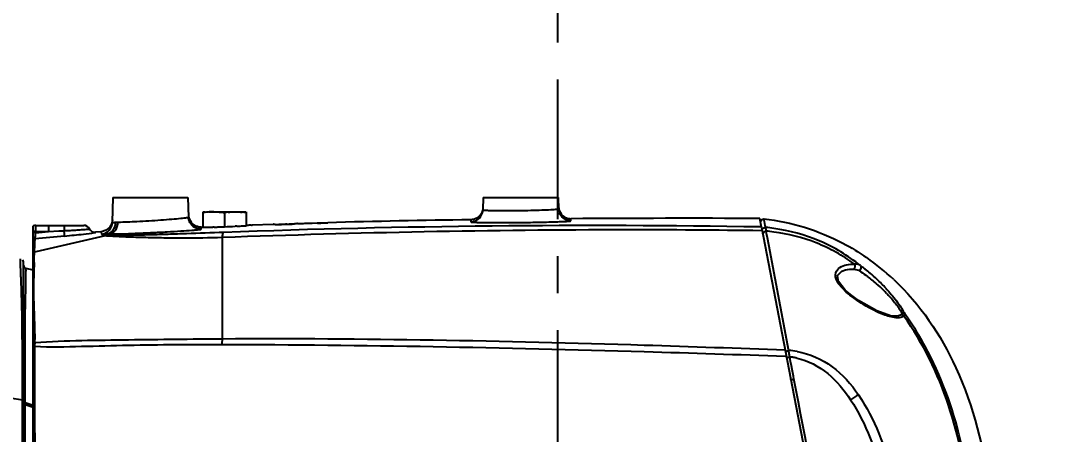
# Model space of a CAD drawing. Header units: millimetres. Extents: x 4086 to 8300, y 123 to 1549.
# Drawn here: x 7749.37 to 7791.01, y 1201.33 to 1218.1 of the extents above; entities that cross this region are included whole.
import ezdxf

# ---------------------------------------------------------------- set-up
doc = ezdxf.new("R2010")
doc.units = ezdxf.units.MM
doc.linetypes.add('CENTER', pattern=[0.6, 0.375, -0.075, 0.075, -0.075])
for name, color, linetype in [('中心线', 7, 'Continuous'), ('外形图', 7, 'Continuous'), ('尺寸标注', 7, 'Continuous'), ('运动范围', 7, 'Continuous')]:
    doc.layers.add(name, color=color, linetype=linetype)
doc.styles.add('思源黑', font='SourceHanSansCN-Normal.ttf')
doc.dimstyles.new('尺寸标注_1_4比例', dxfattribs={"dimtxt": 7, "dimasz": 6, "dimexe": 2, "dimexo": 1.5, "dimgap": 1, "dimtad": 1, "dimdec": 1, "dimlfac": 4, "dimdsep": 46, "dimtxsty": '思源黑', "dimcen": 0.09, "dimadec": 0, "dimazin": 0, "dimtp": 0.01, "dimtm": 0.01, "dimtfac": 1, "dimtdec": 1, "dimtofl": 0, "dimtmove": 0, "dimatfit": 3, "dimfxl": 1, "dimtolj": 1, "dimarcsym": 0})

# ---------------------------------------------------------------- blocks, each defined once
blk = doc.blocks.new('*D783')
at = {"layer": 'Defpoints', "color": 0}
for p in [(7771.133, 1293.717), (7771.133, 1215.714), (7686.133, 1211.346)]:
    blk.add_point(p, dxfattribs=at)
at = {"layer": '尺寸标注', "color": 0, "lineweight": -2}
for p, q in [((7686.133, 1212.846), (7686.133, 1295.717)), ((7771.133, 1217.214), (7771.133, 1295.717)), ((7692.133, 1293.717), (7765.133, 1293.717))]:
    blk.add_line(p, q, dxfattribs=at)
at = {"layer": '尺寸标注', "color": 0}
for points in [[(7692.133, 1294.717), (7692.133, 1292.717), (7686.133, 1293.717)], [(7765.133, 1292.717), (7765.133, 1294.717), (7771.133, 1293.717)]]:
    blk.add_solid(points, dxfattribs=at)
at = {"layer": '尺寸标注', "color": 0, "insert": (7728.049, 1298.346), "char_height": 7, "attachment_point": 5, "style": '思源黑'}
blk.add_mtext('\\A1;340', dxfattribs=at)
blk = doc.blocks.new('*D793')
at = {"layer": 'Defpoints', "color": 0}
for p in [(7771.133, 1271.641), (7552.914, 959.632), (7712.796, 959.632)]:
    blk.add_point(p, dxfattribs=at)
at = {"layer": '尺寸标注', "color": 0, "lineweight": -2}
for p, q in [((7769.633, 1271.641), (7550.914, 1271.641)), ((7552.914, 1265.641), (7552.914, 965.632)), ((7711.296, 959.632), (7550.914, 959.632))]:
    blk.add_line(p, q, dxfattribs=at)
at = {"layer": '尺寸标注', "color": 0}
for points in [[(7553.914, 1265.641), (7551.914, 1265.641), (7552.914, 1271.641)], [(7551.914, 965.632), (7553.914, 965.632), (7552.914, 959.632)]]:
    blk.add_solid(points, dxfattribs=at)
at = {"layer": '尺寸标注', "color": 0, "insert": (7548.289, 1115.636), "char_height": 7, "attachment_point": 5, "rotation": 90, "style": '思源黑'}
blk.add_mtext('\\A1;1248', dxfattribs=at)

msp = doc.modelspace()

# ---------------------------------------------------------------- linework, layer by layer
at = {"layer": '中心线', "linetype": 'CENTER', "ltscale": 20}
msp.add_line((7771.1327, 1186.0546), (7771.1327, 1215.7139), dxfattribs=at)
at = {"layer": '外形图'}
for p, q in [((7753.1131, 1210.9296), (7753.0869, 1209.9311)), ((7753.1131, 1210.9296), (7756.1523, 1210.9296)), ((7756.1523, 1210.9296), (7756.173, 1210.1391)), ((7768.1131, 1210.9296), (7768.1001, 1210.4358)), ((7768.1131, 1210.9296), (7771.1523, 1210.9296)), ((7771.1523, 1210.9296), (7771.1642, 1210.4781)), ((7756.7577, 1210.3512), (7756.7577, 1210.3328)), ((7756.7577, 1210.33), (7756.7577, 1209.7296)), ((7756.7707, 1210.3546), (7756.8499, 1210.3546)), ((7756.9953, 1210.3546), (7758.4947, 1210.3546)), ((7757.6327, 1210.3183), (7757.6327, 1209.7296)), ((7758.5077, 1210.3512), (7758.5077, 1210.3328)), ((7758.5077, 1210.33), (7758.5077, 1209.7918)), ((7749.8827, 1189.0946), (7749.8827, 1209.7811)), ((7749.9827, 1209.5099), (7749.9827, 1209.8046)), ((7749.9827, 1209.8046), (7751.9338, 1209.8046)), ((7750.502, 1209.8046), (7750.502, 1209.5589)), ((7757.2201, 1209.7346), (7757.1601, 1209.7329)), ((7758.1259, 1209.7699), (7758.0585, 1209.7666)), ((7758.7577, 1209.8205), (7759.6103, 1209.8489)), ((7760.155, 1209.8521), (7760.1011, 1209.8504)), ((7760.5934, 1209.8795), (7760.6505, 1209.8812)), ((7760.6505, 1209.8812), (7760.7655, 1209.8846)), ((7760.7655, 1209.8712), (7760.7655, 1209.8846)), ((7760.9828, 1209.8909), (7761.1152, 1209.8947)), ((7760.9828, 1209.8909), (7760.9828, 1209.8776)), ((7761.1152, 1209.8947), (7761.1819, 1209.8966)), ((7761.1819, 1209.8834), (7761.1819, 1209.8966)), ((7761.3895, 1209.8893), (7761.1819, 1209.8834)), ((7761.3992, 1209.8939), (7761.5362, 1209.8977)), ((7761.3992, 1209.8966), (7761.3992, 1209.8939)), ((7761.5362, 1209.8977), (7761.8142, 1209.9053)), ((7761.8142, 1209.9053), (7761.8142, 1209.9011)), ((7767.6096, 1210.0322), (7767.6076, 1209.9491)), ((7779.3863, 1209.7383), (7779.3199, 1210.0844)), ((7779.3863, 1209.7383), (7779.3486, 1209.739)), ((7779.3863, 1209.7383), (7782.0008, 1196.1233)), ((7779.4885, 1210.0623), (7779.4875, 1210.068)), ((7779.4978, 1210.0128), (7779.4885, 1210.0623)), ((7779.5083, 1209.9579), (7779.4978, 1210.0128)), ((7779.5376, 1209.8062), (7779.5083, 1209.9579)), ((7779.5454, 1209.7658), (7779.5376, 1209.8062)), ((7779.5539, 1209.7218), (7779.5454, 1209.7658)), ((7779.5543, 1209.7182), (7779.5539, 1209.7218)), ((7749.9609, 1209.2503), (7749.9614, 1209.2614)), ((7749.9787, 1209.4622), (7749.9807, 1209.4859)), ((7749.9807, 1209.4859), (7749.9827, 1209.5099)), ((7749.9827, 1209.5589), (7750.502, 1209.5589)), ((7750.502, 1209.5589), (7750.9238, 1209.5785)), ((7750.9238, 1209.5785), (7751.1354, 1209.5883)), ((7751.1354, 1209.5883), (7751.2048, 1209.5923)), ((7752.6349, 1209.5455), (7752.4058, 1209.5247)), ((7752.6349, 1209.5455), (7752.6467, 1209.448)), ((7752.8166, 1209.4003), (7752.8471, 1209.4503)), ((7754.5149, 1209.505), (7754.6291, 1209.5102)), ((7754.6291, 1209.5102), (7754.7441, 1209.5156)), ((7757.5484, 1205.1974), (7757.5466, 1209.3125)), ((7779.4154, 1209.5868), (7779.3845, 1209.5872)), ((7779.5922, 1209.4789), (7779.5744, 1209.5727)), ((7779.6261, 1209.2998), (7779.5922, 1209.4789)), ((7779.6801, 1209.0145), (7779.6261, 1209.2998)), ((7749.9379, 1208.8212), (7749.9427, 1208.9099)), ((7749.9427, 1208.9099), (7749.9544, 1209.1237)), ((7749.9544, 1209.1237), (7749.9609, 1209.2503)), ((7780.4134, 1205.1442), (7779.6801, 1209.0145)), ((7749.3704, 1208.4304), (7749.3701, 1208.4538)), ((7749.3733, 1208.3168), (7749.3704, 1208.4304)), ((7749.9321, 1208.7083), (7749.9328, 1208.7265)), ((7749.9328, 1208.7265), (7749.9379, 1208.8212)), ((7749.9328, 1208.7265), (7749.9985, 1208.7417)), ((7749.3862, 1207.8085), (7749.3733, 1208.3168)), ((7749.4952, 1208.3293), (7749.463, 1208.4131)), ((7749.4952, 1200.0435), (7749.4952, 1208.3293)), ((7749.8827, 1207.9883), (7749.5927, 1208.0537)), ((7783.3934, 1208.1742), (7783.4085, 1208.1637)), ((7782.99, 1206.9974), (7782.7762, 1207.1843)), ((7783.3224, 1206.7544), (7782.99, 1206.9973)), ((7780.484, 1204.7702), (7780.4134, 1205.1442)), ((7780.4905, 1204.7361), (7780.484, 1204.7702)), ((7780.4979, 1204.6862), (7780.4905, 1204.7361)), ((7780.5055, 1204.6348), (7780.4979, 1204.6862)), ((7780.3947, 1204.4873), (7780.3553, 1204.4887)), ((7780.565, 1204.2853), (7780.5288, 1204.4739)), ((7780.598, 1204.1136), (7780.565, 1204.2853)), ((7780.628, 1203.9582), (7780.598, 1204.1136)), ((7780.6791, 1203.6928), (7780.628, 1203.9582)), ((7780.7007, 1203.5809), (7780.6791, 1203.6928)), ((7749.4494, 1202.7283), (7749.4493, 1203.0374)), ((7749.5542, 1203.1575), (7749.5538, 1203.2161)), ((7749.4461, 1202.708), (7749.446, 1202.7289)), ((7749.4466, 1202.5484), (7749.4461, 1202.708)), ((7749.5561, 1202.8964), (7749.5558, 1202.9339)), ((7749.557, 1202.7836), (7749.5561, 1202.8964)), ((7749.5586, 1202.6183), (7749.557, 1202.7836)), ((7749.5582, 1202.5266), (7749.5578, 1202.6185)), ((7749.7183, 1202.5638), (7749.5584, 1202.617)), ((7749.9538, 1202.5099), (7749.9534, 1202.6514)), ((7749.447, 1202.4025), (7749.4466, 1202.5484)), ((7749.4481, 1202.0326), (7749.447, 1202.4025)), ((7749.5626, 1200.0356), (7749.5582, 1202.5266)), ((7749.7202, 1202.4735), (7749.5582, 1202.5266)), ((7749.8827, 1202.5093), (7749.7183, 1202.5638)), ((7749.8827, 1202.4202), (7749.7202, 1202.4735)), ((7749.9539, 1202.421), (7749.9538, 1202.5099))]:
    msp.add_line(p, q, dxfattribs=at)
for points in [[(7749.8827, 1209.2389), (7749.9015, 1209.2472), (7749.921, 1209.2538), (7749.9411, 1209.2585), (7749.9614, 1209.2614)], [(7749.8827, 1208.7089), (7749.8989, 1208.716), (7749.9156, 1208.7218), (7749.9328, 1208.7263)], [(7782.7762, 1207.1843), (7782.501, 1207.535), (7782.468, 1207.7792), (7782.6391, 1207.9495), (7782.7931, 1208.0015)], [(7784.8863, 1206.1246), (7784.6188, 1206.1428), (7784.0535, 1206.34), (7783.3224, 1206.7544)], [(7749.8827, 1205.0321), (7749.8991, 1205.0362), (7749.916, 1205.0396), (7749.9333, 1205.0422), (7749.951, 1205.0441)], [(7749.8827, 1204.8832), (7749.9027, 1204.8864), (7749.9234, 1204.8888), (7749.9447, 1204.8905)], [(7749.4494, 1202.7283), (7749.4585, 1202.7265), (7749.4668, 1202.7246), (7749.4741, 1202.7224), (7749.4804, 1202.7201), (7749.4857, 1202.7177), (7749.4898, 1202.7152), (7749.4928, 1202.7126), (7749.4946, 1202.71), (7749.4952, 1202.7074)]]:
    msp.add_lwpolyline(points, dxfattribs=at)
for centre, radius, start, end in [((7757.3077, 1206.7619), 3.5987, 97.90979, 98.79144), ((7757.3209, 1206.6677), 3.6938, 97.48656, 97.91171), ((7757.2469, 1207.2482), 3.1086, 95.33018, 97.5278), ((7757.2048, 1207.6893), 2.6655, 92.76245, 95.30917), ((7757.1957, 1207.8691), 2.4855, 90.01108, 92.753), ((7758.1606, 1206.9255), 3.4337, 96.37073, 98.84449), ((7758.0033, 1207.123), 3.2347, 82.49572, 83.86669), ((7757.9488, 1206.6996), 3.6616, 81.65468, 82.51532), ((7757.9623, 1206.7923), 3.568, 81.20666, 81.65282), ((7776.3253, 538.7709), 671.3201, 89.7444162, 90.3977203), ((7749.9827, 1209.5796), 0.225, 90, 116.3878), ((7752.5872, 1209.9443), 0.4998, 276.83164, 358.48941), ((7753.0478, 1211.4028), 1.4821, 275.7153, 276.97694), ((7756.671, 1210.244), 0.5008, 241.71983, 250.97528), ((7756.7098, 1216.7645), 7.0392, 269.84821, 270.14277), ((7756.7051, 1218.7416), 9.0163, 270.14139, 270.38706), ((7756.6361, 1226.1983), 16.4733, 270.45196, 271.35083), ((7756.3631, 1239.1599), 29.4378, 271.2874, 271.55154), ((7756.0389, 1250.7928), 41.0752, 271.64789, 271.91883), ((7755.8305, 1257.0826), 47.3684, 271.91597, 272.17296), ((7772.5559, 804.5595), 405.2364, 89.039535, 92.115319), ((7755.9429, 1254.4128), 44.6963, 272.15876, 272.71291), ((7756.7676, 1237.3354), 27.599, 272.82093, 273.21286), ((7757.3895, 1226.3324), 16.5784, 273.19827, 273.75953), ((7757.7391, 1220.9337), 11.1684, 273.78553, 273.94809), ((7759.7264, 1213.0353), 3.1928, 269.26858, 270.19789), ((7759.7246, 1214.6705), 4.828, 270.15247, 270.40664), ((7759.6989, 1217.7696), 7.9271, 270.43337, 270.98008), ((7759.6369, 1221.6303), 11.7884, 270.96035, 271.22444), ((7759.4227, 1230.9523), 21.1128, 271.26501, 271.84139), ((7759.9121, 1211.5732), 1.7221, 269.39233, 269.73247), ((7759.8685, 1216.375), 6.5243, 270.79268, 271.5891), ((7759.7337, 1221.5626), 11.7136, 271.54466, 271.79775), ((7759.3935, 1232.8951), 23.0556, 271.89281, 272.1208), ((7759.6469, 1226.0519), 16.2077, 272.1207, 272.38623), ((7760.2043, 1211.2935), 1.4333, 273.81221, 274.81927), ((7759.8532, 1221.1122), 11.2637, 272.38394, 272.70673), ((7760.0631, 1216.7214), 6.8679, 272.68733, 273.35163), ((7773.9256, 757.8187), 452.2577, 90.800194, 91.5346), ((7760.7887, 1209.7955), 10.8802, 1.03153, 1.47107), ((7778.6268, 1201.1083), 8.6633, 81.64004, 83.8567), ((7749.98, 1198.0096), 11.5494, 89.98637, 90.48247), ((7749.98, 1197.9605), 11.5494, 89.98637, 90.48247), ((7794.3558, 741.7218), 469.6426, 95.27782, 95.424157), ((7536.6657, 2128.0128), 943.7003, 283.0652133, 283.2409219), ((7747.6357, 1270.6317), 61.1436, 273.346344, 273.475527), ((7747.6368, 1270.6436), 61.1555, 273.47388, 273.660433), ((7752.9894, 1208.6687), 0.7517, 92.97248, 103.27823), ((7750.4728, 1299.3374), 89.9233, 272.43408, 272.576343), ((7750.451, 1299.954), 90.5403, 272.717762, 272.863212), ((7750.7353, 1294.3286), 84.9077, 272.861267, 273.088142), ((7810.2625, 1213.9451), 30.998, 187.92567, 188.10891), ((7778.681, 1200.9466), 8.6722, 82.02762, 84.08694), ((7778.1258, 1200.5431), 9.6836, 46.87725, 55.22346), ((7749.6202, 1208.1756), 0.125, 180.00675, 257.28953), ((7793.5537, 1207.2742), 43.6466, 178.65191, 179.48145), ((7783.17, 1207.5755), 0.6574, 88.11734, 91.67311), ((7780.8846, 1204.5764), 4.3861, 52.79965, 54.87078), ((7780.3678, 1203.8884), 5.2466, 52.07082, 52.84736), ((7779.9132, 1203.31), 5.9823, 49.68492, 52.04136), ((7783.1619, 1207.6849), 0.3354, 58.38641, 63.54033), ((7779.9568, 1202.7653), 6.2103, 48.85428, 53.21036), ((7779.2826, 1202.5666), 6.9571, 46.53311, 49.68625), ((7778.9817, 1202.2432), 7.3988, 42.65887, 46.56486), ((7779.7646, 1202.5355), 6.5099, 45.428, 48.91179), ((7779.9138, 1202.6876), 6.2968, 43.77631, 45.42357), ((7745.16, 1205.2697), 4.7963, 357.30402, 358.53806), ((6908.9387, 1200.5034), 841.0174, 0.1463375, 0.2988813), ((7752.0548, 1204.902), 2.1082, 176.21687, 177.13251), ((7780.2505, 1201.3337), 3.4108, 80.27271, 85.96612), ((7742.85, 1199.1056), 38.0593, 8.10867, 8.35335), ((7780.1922, 1201.5898), 2.9037, 80.46188, 83.34495), ((7780.2017, 1201.6471), 2.8456, 77.55539, 80.45874), ((7798.6863, 1178.3931), 28.9645, 122.05963, 122.80016), ((6716.9056, 1200.4226), 1033.0502, 359.9484545, 0.1108367)]:
    msp.add_arc(centre, radius, start, end, dxfattribs=at)
for points in [[(7768.1023, 1210.5192), (7768.0996, 1210.4158), (7768.0615, 1210.3087), (7767.9984, 1210.2268)], [(7771.162, 1210.5618), (7771.1647, 1210.4576), (7771.2034, 1210.3497), (7771.2674, 1210.2675)], [(7756.1707, 1210.2304), (7756.1734, 1210.1245), (7756.2135, 1210.0146), (7756.2795, 1209.9317)], [(7756.2312, 1209.918), (7756.1954, 1209.9853), (7756.175, 1210.0629), (7756.173, 1210.1391)], [(7757.1952, 1210.3546), (7757.3415, 1210.3546), (7757.4881, 1210.3407), (7757.6327, 1210.3183)], [(7757.7796, 1210.3379), (7757.8761, 1210.3486), (7757.9732, 1210.3546), (7758.0702, 1210.3546)], [(7758.0702, 1210.3546), (7758.1632, 1210.3546), (7758.2564, 1210.3491), (7758.3489, 1210.3392)], [(7767.6076, 1209.9491), (7767.7731, 1209.9515), (7767.9531, 1210.058), (7768.035, 1210.2018)], [(7767.8363, 1210.0902), (7767.7673, 1210.0537), (7767.6876, 1210.0334), (7767.6096, 1210.0323)], [(7767.9984, 1210.2268), (7767.9552, 1210.1709), (7767.8987, 1210.1233), (7767.8363, 1210.0902)], [(7768.035, 1210.2018), (7768.075, 1210.2722), (7768.098, 1210.3549), (7768.1001, 1210.4358)], [(7771.2193, 1210.2627), (7771.1854, 1210.3286), (7771.1661, 1210.404), (7771.1642, 1210.4781)], [(7771.6671, 1209.9914), (7771.4926, 1209.9903), (7771.299, 1210.1074), (7771.2193, 1210.2627)], [(7771.2674, 1210.2675), (7771.3115, 1210.2109), (7771.3694, 1210.163), (7771.4331, 1210.1302)], [(7771.4331, 1210.1302), (7771.5039, 1210.0938), (7771.5858, 1210.0743), (7771.6653, 1210.0749)], [(7752.1586, 1209.6641), (7752.1199, 1209.7435), (7752.0222, 1209.8046), (7751.9338, 1209.8046)], [(7752.9808, 1209.7322), (7752.8993, 1209.6296), (7752.7654, 1209.5574), (7752.6349, 1209.5455)], [(7753.0895, 1210.0307), (7753.0868, 1209.9249), (7753.0468, 1209.8151), (7752.9808, 1209.7322)], [(7753.2278, 1209.9317), (7753.26, 1209.9356), (7753.2928, 1209.9384), (7753.3251, 1209.9356)], [(7756.6933, 1209.6528), (7756.5159, 1209.6455), (7756.3144, 1209.761), (7756.2312, 1209.918)], [(7756.2795, 1209.9317), (7756.3212, 1209.8793), (7756.3747, 1209.8346), (7756.4337, 1209.8029)], [(7760.9828, 1209.8776), (7760.9103, 1209.8755), (7760.8379, 1209.8734), (7760.7655, 1209.8712)], [(7761.8142, 1209.9011), (7761.6727, 1209.8972), (7761.5311, 1209.8933), (7761.3895, 1209.8893)], [(7779.3504, 1209.9613), (7779.3584, 1210.0186), (7779.4299, 1210.0742), (7779.4875, 1210.068)], [(7779.436, 1209.666), (7779.4596, 1209.7025), (7779.5106, 1209.7265), (7779.5539, 1209.7218)], [(7749.9827, 1209.5099), (7750.1558, 1209.5264), (7750.3289, 1209.5427), (7750.502, 1209.5589)], [(7752.1586, 1209.6641), (7752.2001, 1209.5791), (7752.3117, 1209.5163), (7752.4059, 1209.5248)], [(7779.4419, 1209.449), (7779.4305, 1209.5083), (7779.514, 1209.5723), (7779.5744, 1209.5727)], [(7782.8, 1208.003), (7782.9017, 1208.0244), (7783.0068, 1208.0317), (7783.1107, 1208.0289)], [(7783.1508, 1208.2326), (7783.1874, 1208.1739), (7783.1728, 1208.0596), (7783.1107, 1208.0289)], [(7783.1107, 1208.0289), (7783.1791, 1208.027), (7783.25, 1208.0157), (7783.3113, 1207.9851)], [(7783.3934, 1208.1742), (7783.3353, 1208.2133), (7783.2616, 1208.2302), (7783.1916, 1208.2325)], [(7783.3934, 1208.1742), (7783.4462, 1208.1277), (7783.4016, 1207.9999), (7783.3377, 1207.9705)], [(7749.3898, 1207.6614), (7749.3883, 1207.7104), (7749.3873, 1207.7595), (7749.3862, 1207.8085)], [(7782.5585, 1207.3757), (7782.5127, 1207.4345), (7782.4708, 1207.4973), (7782.4387, 1207.5645)], [(7782.7737, 1207.1449), (7782.6968, 1207.2166), (7782.6232, 1207.2928), (7782.5585, 1207.3757)], [(7782.9712, 1206.9753), (7782.9034, 1207.0295), (7782.8372, 1207.0858), (7782.7737, 1207.1449)], [(7783.4226, 1206.6547), (7783.267, 1206.7539), (7783.1153, 1206.8601), (7782.9712, 1206.9753)], [(7785.0471, 1206.1798), (7785.0041, 1206.1521), (7784.9533, 1206.136), (7784.903, 1206.1273)], [(7785.1564, 1206.1265), (7785.1335, 1206.1571), (7785.0844, 1206.1919), (7785.0514, 1206.1727)], [(7785.1932, 1206.2158), (7785.1706, 1206.2444), (7785.1134, 1206.2677), (7785.087, 1206.2424)], [(7785.1564, 1206.1265), (7785.183, 1206.1445), (7785.2055, 1206.186), (7785.1932, 1206.2157)], [(7749.9547, 1205.1473), (7749.9568, 1205.227), (7749.9571, 1205.3067), (7749.9563, 1205.3864)], [(7757.5382, 1204.967), (7757.5397, 1205.0438), (7757.5428, 1205.1206), (7757.5483, 1205.1973)], [(7749.9447, 1204.8905), (7749.946, 1204.9295), (7749.9472, 1204.9685), (7749.9492, 1205.0074)], [(7782.1474, 1196.0804), (7781.6631, 1198.5802), (7781.182, 1201.0806), (7780.7007, 1203.5809)], [(7749.5558, 1202.9339), (7749.5552, 1203.0084), (7749.5547, 1203.083), (7749.5542, 1203.1575)], [(7748.0936, 1202.969), (7748.5457, 1202.8901), (7748.9981, 1202.8119), (7749.4494, 1202.7283)], [(7749.453, 1200.0535), (7749.4517, 1200.7132), (7749.45, 1201.3729), (7749.4481, 1202.0326)]]:
    msp.add_open_spline(points, degree=3, dxfattribs=at)
for points, knots in [([(7753.3209, 1209.9381), (7753.5731, 1209.9418), (7753.9874, 1209.9609), (7754.5654, 1209.9927), (7755.0414, 1210.0235), (7755.4735, 1210.0562), (7755.7895, 1210.0826), (7755.9819, 1210.1047), (7756.0858, 1210.1149), (7756.1328, 1210.1288), (7756.1732, 1210.1318), (7756.173, 1210.1391)], [0, 0, 0, 0, 0.2644583, 0.4345061, 0.6069829, 0.764142, 0.8898348, 0.9366731, 0.9711266, 0.9923304, 1, 1, 1, 1]), ([(7768.1001, 1210.4358), (7768.0997, 1210.4167), (7768.2182, 1210.4346), (7768.2657, 1210.416), (7768.3206, 1210.414)], [0, 0, 0, 0, 0.2579945, 1, 1, 1, 1]), ([(7768.3206, 1210.414), (7768.5693, 1210.4049), (7768.9798, 1210.4041), (7769.5542, 1210.4078), (7770.03, 1210.4155), (7770.4627, 1210.4273), (7770.7797, 1210.4388), (7770.9726, 1210.4519), (7771.0768, 1210.4577), (7771.1237, 1210.4691), (7771.1643, 1210.4709), (7771.1642, 1210.4781)], [0, 0, 0, 0, 0.2622363, 0.43233, 0.605393, 0.7633233, 0.8896326, 0.9366547, 0.9711953, 0.9923963, 1, 1, 1, 1]), ([(7751.1381, 1209.8046), (7751.1329, 1209.8046), (7751.1431, 1209.772), (7751.1269, 1209.717), (7751.1355, 1209.6401), (7751.1354, 1209.5883)], [0, 0, 0, 0, 0.0729738, 0.2816887, 1, 1, 1, 1]), ([(7752.8471, 1209.4503), (7752.9512, 1209.4671), (7753.1567, 1209.5937), (7753.227, 1209.8194), (7753.2278, 1209.9317)], [0, 0, 0, 0, 0.4844099, 1, 1, 1, 1]), ([(7752.9223, 1209.452), (7753.0281, 1209.4591), (7753.2475, 1209.5865), (7753.3186, 1209.8196), (7753.3209, 1209.9381)], [0, 0, 0, 0, 0.472242, 1, 1, 1, 1]), ([(7753.0869, 1209.9311), (7753.0867, 1209.9217), (7753.1445, 1209.927), (7753.1684, 1209.9254), (7753.1954, 1209.928)], [0, 0, 0, 0, 0.2567328, 1, 1, 1, 1]), ([(7756.5077, 1209.7705), (7756.5077, 1209.7701), (7756.5083, 1209.7691), (7756.509, 1209.7683), (7756.5095, 1209.7679)], [0, 0, 0, 0, 0.3828882, 1, 1, 1, 1]), ([(7756.5369, 1209.7536), (7756.5309, 1209.7561), (7756.5216, 1209.7604), (7756.5124, 1209.7654), (7756.5095, 1209.7679)], [0, 0, 0, 0, 0.6317627, 1, 1, 1, 1]), ([(7756.6912, 1209.7253), (7756.6744, 1209.7254), (7756.622, 1209.7284), (7756.57, 1209.7403), (7756.5369, 1209.7536)], [0, 0, 0, 0, 0.3208584, 1, 1, 1, 1]), ([(7756.6933, 1209.6528), (7756.693, 1209.6645), (7756.6924, 1209.6886), (7756.6916, 1209.7128), (7756.6912, 1209.7253)], [0, 0, 0, 0, 0.4828116, 1, 1, 1, 1]), ([(7758.7577, 1209.8205), (7758.7577, 1209.7986), (7758.6241, 1209.822), (7758.57, 1209.7961), (7758.5081, 1209.7918)], [0, 0, 0, 0, 0.2605963, 1, 1, 1, 1]), ([(7759.6113, 1209.8479), (7759.611, 1209.848), (7759.6106, 1209.8483), (7759.6103, 1209.8487), (7759.6103, 1209.8489)], [0, 0, 0, 0, 0.6027184, 1, 1, 1, 1]), ([(7759.6857, 1209.8428), (7759.668, 1209.843), (7759.6438, 1209.8451), (7759.6176, 1209.8445), (7759.6113, 1209.8479)], [0, 0, 0, 0, 0.7111212, 1, 1, 1, 1]), ([(7759.8345, 1209.8561), (7759.8345, 1209.8517), (7759.8655, 1209.8553), (7759.8783, 1209.8513), (7759.8939, 1209.8511)], [0, 0, 0, 0, 0.219403, 1, 1, 1, 1]), ([(7759.9041, 1209.8511), (7759.9125, 1209.851), (7759.9307, 1209.8511), (7759.9489, 1209.8512), (7759.9588, 1209.8514)], [0, 0, 0, 0, 0.460089, 1, 1, 1, 1]), ([(7760.1011, 1209.8548), (7760.1542, 1209.8564), (7760.2203, 1209.8588), (7760.2865, 1209.8625), (7760.2996, 1209.8634)], [0, 0, 0, 0, 0.8008022, 1, 1, 1, 1]), ([(7760.3247, 1209.8653), (7760.3355, 1209.8662), (7760.3495, 1209.8687), (7760.3656, 1209.8694), (7760.3688, 1209.872)], [0, 0, 0, 0, 0.7263247, 1, 1, 1, 1]), ([(7760.3688, 1209.872), (7760.3689, 1209.8721), (7760.3691, 1209.8723), (7760.3692, 1209.8726), (7760.3692, 1209.8727)], [0, 0, 0, 0, 0.5680362, 1, 1, 1, 1]), ([(7760.5539, 1209.8719), (7760.5413, 1209.8707), (7760.5116, 1209.8682), (7760.4818, 1209.8663), (7760.4647, 1209.8653)], [0, 0, 0, 0, 0.4229074, 1, 1, 1, 1]), ([(7760.5934, 1209.8795), (7760.5934, 1209.876), (7760.5729, 1209.8764), (7760.5638, 1209.8729), (7760.5539, 1209.8719)], [0, 0, 0, 0, 0.2586786, 1, 1, 1, 1]), ([(7767.6076, 1209.9491), (7767.6073, 1209.9358), (7767.689, 1209.9466), (7767.7748, 1209.9245), (7767.9754, 1209.9277), (7768.2181, 1209.92), (7768.5242, 1209.919), (7769.0019, 1209.9177), (7769.6376, 1209.922), (7770.2731, 1209.9305), (7770.7508, 1209.9414), (7771.0567, 1209.9488), (7771.2994, 1209.9615), (7771.4997, 1209.9627), (7771.5862, 1209.9867), (7771.6673, 1209.9779), (7771.6671, 1209.9914)], [0, 0, 0, 0, 0.0098073, 0.038222, 0.0843694, 0.146487, 0.222207, 0.3086159, 0.4999193, 0.6912076, 0.7776012, 0.8533108, 0.915451, 0.9616343, 0.9901006, 1, 1, 1, 1]), ([(7779.4875, 1210.068), (7780.5958, 1209.9492), (7782.0657, 1209.4893), (7783.3396, 1208.7117), (7783.649, 1208.497)], [0, 0, 0, 0, 0.7474562, 1, 1, 1, 1]), ([(7779.5606, 1209.6708), (7779.5592, 1209.6809), (7779.557, 1209.6967), (7779.5549, 1209.7125), (7779.5543, 1209.7182)], [0, 0, 0, 0, 0.6367961, 1, 1, 1, 1]), ([(7783.3934, 1208.1742), (7782.8941, 1208.5779), (7781.7808, 1209.2581), (7780.5218, 1209.5862), (7779.8863, 1209.6795)], [0, 0, 0, 0, 0.4998957, 1, 1, 1, 1]), ([(7749.9614, 1209.2614), (7749.9621, 1209.2671), (7749.9672, 1209.3341), (7749.9735, 1209.401), (7749.9787, 1209.4622)], [0, 0, 0, 0, 0.0859259, 1, 1, 1, 1]), ([(7751.1557, 1209.3732), (7751.1549, 1209.3792), (7751.1493, 1209.451), (7751.1415, 1209.5226), (7751.1354, 1209.5883)], [0, 0, 0, 0, 0.0834016, 1, 1, 1, 1]), ([(7751.1557, 1209.3732), (7751.4111, 1209.3968), (7751.8142, 1209.4421), (7752.2199, 1209.4797), (7752.3662, 1209.511)], [0, 0, 0, 0, 0.6316077, 1, 1, 1, 1]), ([(7751.5411, 1209.6129), (7751.6244, 1209.6182), (7751.7703, 1209.6311), (7751.9701, 1209.6349), (7752.0757, 1209.6645), (7752.152, 1209.6503), (7752.1586, 1209.6641)], [0, 0, 0, 0, 0.4036678, 0.7210701, 0.9256141, 1, 1, 1, 1]), ([(7752.3662, 1209.511), (7752.376, 1209.5131), (7752.3869, 1209.5169), (7752.4053, 1209.5207), (7752.4058, 1209.5247)], [0, 0, 0, 0, 0.7141043, 1, 1, 1, 1]), ([(7752.6467, 1209.448), (7752.654, 1209.4314), (7752.7455, 1209.4543), (7752.7983, 1209.4458), (7752.8471, 1209.4503)], [0, 0, 0, 0, 0.269918, 1, 1, 1, 1]), ([(7757.5466, 1209.3125), (7757.0153, 1209.2915), (7756.2246, 1209.282), (7755.1931, 1209.2913), (7754.4615, 1209.3051), (7753.8413, 1209.3264), (7753.2629, 1209.3373), (7753.0616, 1209.3692), (7752.8006, 1209.3733), (7752.8166, 1209.4003)], [0, 0, 0, 0, 0.3367468, 0.4999964, 0.655152, 0.7952276, 0.9087037, 0.9801104, 1, 1, 1, 1]), ([(7752.8471, 1209.4503), (7752.8585, 1209.451), (7752.885, 1209.4527), (7752.9116, 1209.4517), (7752.9266, 1209.4505)], [0, 0, 0, 0, 0.4320003, 1, 1, 1, 1]), ([(7752.9223, 1209.452), (7753.0094, 1209.453), (7753.4661, 1209.4622), (7753.9226, 1209.4795), (7754.2919, 1209.4952)], [0, 0, 0, 0, 0.1907485, 1, 1, 1, 1]), ([(7752.9504, 1209.4194), (7752.945, 1209.4248), (7752.9348, 1209.4351), (7752.9259, 1209.4464), (7752.9223, 1209.452)], [0, 0, 0, 0, 0.5369802, 1, 1, 1, 1]), ([(7757.5982, 1209.5198), (7757.0968, 1209.5016), (7756.3492, 1209.473), (7755.3646, 1209.4399), (7754.6606, 1209.4172), (7754.0242, 1209.4081), (7753.4907, 1209.3851), (7753.1653, 1209.4183), (7752.9817, 1209.3923), (7752.9504, 1209.4194)], [0, 0, 0, 0, 0.3236786, 0.4824664, 0.6357045, 0.7772659, 0.8954797, 0.9733187, 1, 1, 1, 1]), ([(7755.3094, 1209.5442), (7755.496, 1209.5543), (7755.8291, 1209.5741), (7756.2217, 1209.5984), (7756.4586, 1209.6206), (7756.5868, 1209.6283), (7756.6429, 1209.6451), (7756.6935, 1209.6441), (7756.6933, 1209.6528)], [0, 0, 0, 0, 0.4034708, 0.7230588, 0.841438, 0.9282087, 0.9812584, 1, 1, 1, 1]), ([(7779.3845, 1209.5872), (7777.5599, 1209.6116), (7770.2795, 1209.6566), (7762.9985, 1209.5097), (7757.5466, 1209.312)], [0, 0, 0, 0, 0.2506432, 1, 1, 1, 1]), ([(7757.5469, 1209.3124), (7757.5515, 1209.3615), (7757.563, 1209.4249), (7757.5778, 1209.51), (7757.5982, 1209.5198)], [0, 0, 0, 0, 0.6851133, 1, 1, 1, 1]), ([(7783.1509, 1208.2326), (7782.6756, 1208.5837), (7781.6305, 1209.1704), (7780.4693, 1209.453), (7779.8838, 1209.535)], [0, 0, 0, 0, 0.4998476, 1, 1, 1, 1]), ([(7749.9192, 1208.3011), (7749.9202, 1208.3409), (7749.9237, 1208.4766), (7749.9285, 1208.6124), (7749.9321, 1208.7083)], [0, 0, 0, 0, 0.2930312, 1, 1, 1, 1]), ([(7749.5883, 1207.7195), (7749.5891, 1207.7928), (7749.5778, 1207.9085), (7749.5998, 1207.9897), (7749.5814, 1208.0556), (7749.5927, 1208.0537)], [0, 0, 0, 0, 0.6579126, 0.8971187, 1, 1, 1, 1]), ([(7782.4387, 1207.5645), (7782.3919, 1207.6624), (7782.3436, 1207.8842), (7782.5559, 1208.1304), (7782.8395, 1208.227), (7783.0448, 1208.2384), (7783.1509, 1208.2326)], [0, 0, 0, 0, 0.269319, 0.4950883, 0.7361972, 1, 1, 1, 1]), ([(7749.4324, 1206.1412), (7749.4298, 1206.3234), (7749.4219, 1206.8302), (7749.3996, 1207.3367), (7749.3898, 1207.6614)], [0, 0, 0, 0, 0.3592912, 1, 1, 1, 1]), ([(7749.5603, 1206.1934), (7749.563, 1206.4164), (7749.574, 1206.9251), (7749.5853, 1207.4338), (7749.5883, 1207.7195)], [0, 0, 0, 0, 0.4384113, 1, 1, 1, 1]), ([(7749.9563, 1205.3864), (7749.9544, 1205.598), (7749.9207, 1206.3585), (7749.9039, 1207.1198), (7749.9089, 1207.6692)], [0, 0, 0, 0, 0.2780931, 1, 1, 1, 1]), ([(7783.3377, 1207.9705), (7783.3633, 1207.9548), (7783.4787, 1207.8815), (7783.5905, 1207.8026), (7783.676, 1207.7388)], [0, 0, 0, 0, 0.2197698, 1, 1, 1, 1]), ([(7784.7451, 1207.6111), (7785.8088, 1206.6155), (7787.631, 1203.9003), (7788.3967, 1200.771), (7788.6286, 1199.0696)], [0, 0, 0, 0, 0.4589975, 1, 1, 1, 1]), ([(7784.4228, 1207.2569), (7784.4781, 1207.1969), (7784.6825, 1206.9673), (7784.8729, 1206.725), (7785.0002, 1206.5386)], [0, 0, 0, 0, 0.2655143, 1, 1, 1, 1]), ([(7784.4604, 1207.044), (7784.5011, 1207.0015), (7784.6516, 1206.8397), (7784.7936, 1206.6697), (7784.8901, 1206.5394)], [0, 0, 0, 0, 0.2664295, 1, 1, 1, 1]), ([(7784.5097, 1206.1285), (7784.4224, 1206.1542), (7784.0423, 1206.2909), (7783.6859, 1206.4868), (7783.4226, 1206.6547)], [0, 0, 0, 0, 0.2257436, 1, 1, 1, 1]), ([(7784.8901, 1206.5394), (7784.9106, 1206.5117), (7784.9761, 1206.4201), (7785.0386, 1206.3255), (7785.0731, 1206.2552)], [0, 0, 0, 0, 0.3053343, 1, 1, 1, 1]), ([(7785.0002, 1206.5386), (7785.0218, 1206.507), (7785.0909, 1206.4024), (7785.1566, 1206.2949), (7785.1932, 1206.2158)], [0, 0, 0, 0, 0.3050127, 1, 1, 1, 1]), ([(7749.4493, 1203.0374), (7749.4492, 1203.331), (7749.4493, 1204.3656), (7749.4431, 1205.4002), (7749.4324, 1206.1412)], [0, 0, 0, 0, 0.2837254, 1, 1, 1, 1]), ([(7749.5538, 1203.2161), (7749.552, 1203.5089), (7749.5485, 1204.5013), (7749.5517, 1205.4938), (7749.5603, 1206.1934)], [0, 0, 0, 0, 0.2950225, 1, 1, 1, 1]), ([(7785.1564, 1206.1265), (7785.12, 1206.1011), (7784.9077, 1206.0231), (7784.6781, 1206.0788), (7784.5097, 1206.1285)], [0, 0, 0, 0, 0.2015764, 1, 1, 1, 1]), ([(7785.0731, 1206.2552), (7785.0792, 1206.2429), (7785.085, 1206.2099), (7785.06, 1206.1881), (7785.0471, 1206.1798)], [0, 0, 0, 0, 0.470893, 1, 1, 1, 1]), ([(7787.8321, 1198.5799), (7787.6528, 1199.9146), (7787.1222, 1202.5655), (7785.9382, 1205.0351), (7785.1564, 1206.1265)], [0, 0, 0, 0, 0.5007847, 1, 1, 1, 1]), ([(7787.8989, 1198.5751), (7787.726, 1199.9277), (7787.1987, 1202.6164), (7785.9866, 1205.1115), (7785.1932, 1206.2158)], [0, 0, 0, 0, 0.5006842, 1, 1, 1, 1]), ([(7757.5484, 1205.1974), (7756.2808, 1205.189), (7753.7487, 1205.1542), (7751.2135, 1205.1314), (7749.951, 1205.0441)], [0, 0, 0, 0, 0.5004013, 1, 1, 1, 1]), ([(7780.3454, 1204.7438), (7778.4409, 1204.8173), (7770.8449, 1205.0783), (7763.2432, 1205.2341), (7757.5484, 1205.1977)], [0, 0, 0, 0, 0.2507454, 1, 1, 1, 1]), ([(7757.5382, 1204.967), (7756.2705, 1204.97), (7754.3692, 1204.9562), (7751.8396, 1204.8904), (7750.5745, 1204.8572), (7749.9447, 1204.8905)], [0, 0, 0, 0, 0.5008217, 0.7508551, 1, 1, 1, 1]), ([(7780.3553, 1204.4887), (7778.4491, 1204.558), (7770.8458, 1204.8116), (7763.2383, 1204.9549), (7757.5382, 1204.967)], [0, 0, 0, 0, 0.2507344, 1, 1, 1, 1]), ([(7780.4011, 1204.7083), (7780.4144, 1204.7154), (7780.4438, 1204.7268), (7780.4745, 1204.7338), (7780.4905, 1204.7361)], [0, 0, 0, 0, 0.4834021, 1, 1, 1, 1]), ([(7780.8268, 1204.6955), (7781.336, 1204.6079), (7782.3238, 1204.1654), (7783.019, 1203.369), (7783.3119, 1202.9404)], [0, 0, 0, 0, 0.4987823, 1, 1, 1, 1]), ([(7780.4036, 1204.4406), (7780.4026, 1204.4461), (7780.4434, 1204.4539), (7780.4615, 1204.4587), (7780.4836, 1204.4614)], [0, 0, 0, 0, 0.2001081, 1, 1, 1, 1]), ([(7780.8149, 1204.4259), (7781.2714, 1204.3251), (7782.1408, 1203.8725), (7782.7377, 1203.1306), (7782.9954, 1202.7377)], [0, 0, 0, 0, 0.4986881, 1, 1, 1, 1]), ([(7780.5748, 1203.5492), (7780.5737, 1203.5546), (7780.6151, 1203.5617), (7780.6331, 1203.5661), (7780.6552, 1203.5682)], [0, 0, 0, 0, 0.1997888, 1, 1, 1, 1]), ([(7749.5584, 1202.6348), (7749.5426, 1202.6358), (7749.5293, 1202.6348), (7749.4927, 1202.6498), (7749.4969, 1202.6543)], [0, 0, 0, 0, 0.7198637, 1, 1, 1, 1]), ([(7782.9967, 1202.7384), (7783.633, 1201.7674), (7784.2218, 1200.0825), (7784.7179, 1197.8145), (7784.8739, 1196.6576), (7784.9595, 1196.0811)], [0, 0, 0, 0, 0.499012, 0.7494695, 1, 1, 1, 1]), ([(7783.3119, 1202.9404), (7783.981, 1201.9604), (7784.8081, 1199.6678), (7785.1888, 1197.328), (7785.3561, 1196.1488)], [0, 0, 0, 0, 0.4990641, 1, 1, 1, 1]), ([(7749.5582, 1202.5266), (7749.5423, 1202.5284), (7749.5286, 1202.5278), (7749.4927, 1202.5429), (7749.4967, 1202.5476)], [0, 0, 0, 0, 0.7183764, 1, 1, 1, 1])]:
    msp.add_open_spline(points, degree=3, knots=knots, dxfattribs=at)
at = {"layer": '运动范围'}
msp.add_arc((7771.1327, 1103.5546), 168.0862, 10, 225, dxfattribs=at)

# ---------------------------------------------------------------- dimensions: what is measured, and where the dimension line sits
at = {"layer": '尺寸标注'}
dim = msp.add_linear_dim(base=(7771.1327, 1293.7169), p1=(7686.1327, 1211.3461), p2=(7771.1327, 1215.7139), dimstyle='尺寸标注_1_4比例', dxfattribs=at)
dim.commit()
dim.dimension.update_dxf_attribs({"geometry": '*D783', "text_midpoint": (7728.049, 1293.7169), "dimtype": 160})
dim = msp.add_linear_dim(base=(7552.9138, 959.6321), p1=(7771.1327, 1271.6408), p2=(7712.7964, 959.6321), angle=90, dimstyle='尺寸标注_1_4比例', dxfattribs=at)
dim.commit()
dim.dimension.update_dxf_attribs({"geometry": '*D793', "text_midpoint": (7552.9138, 1115.6364), "dimtype": 160})

doc.saveas('drawing.dxf')
